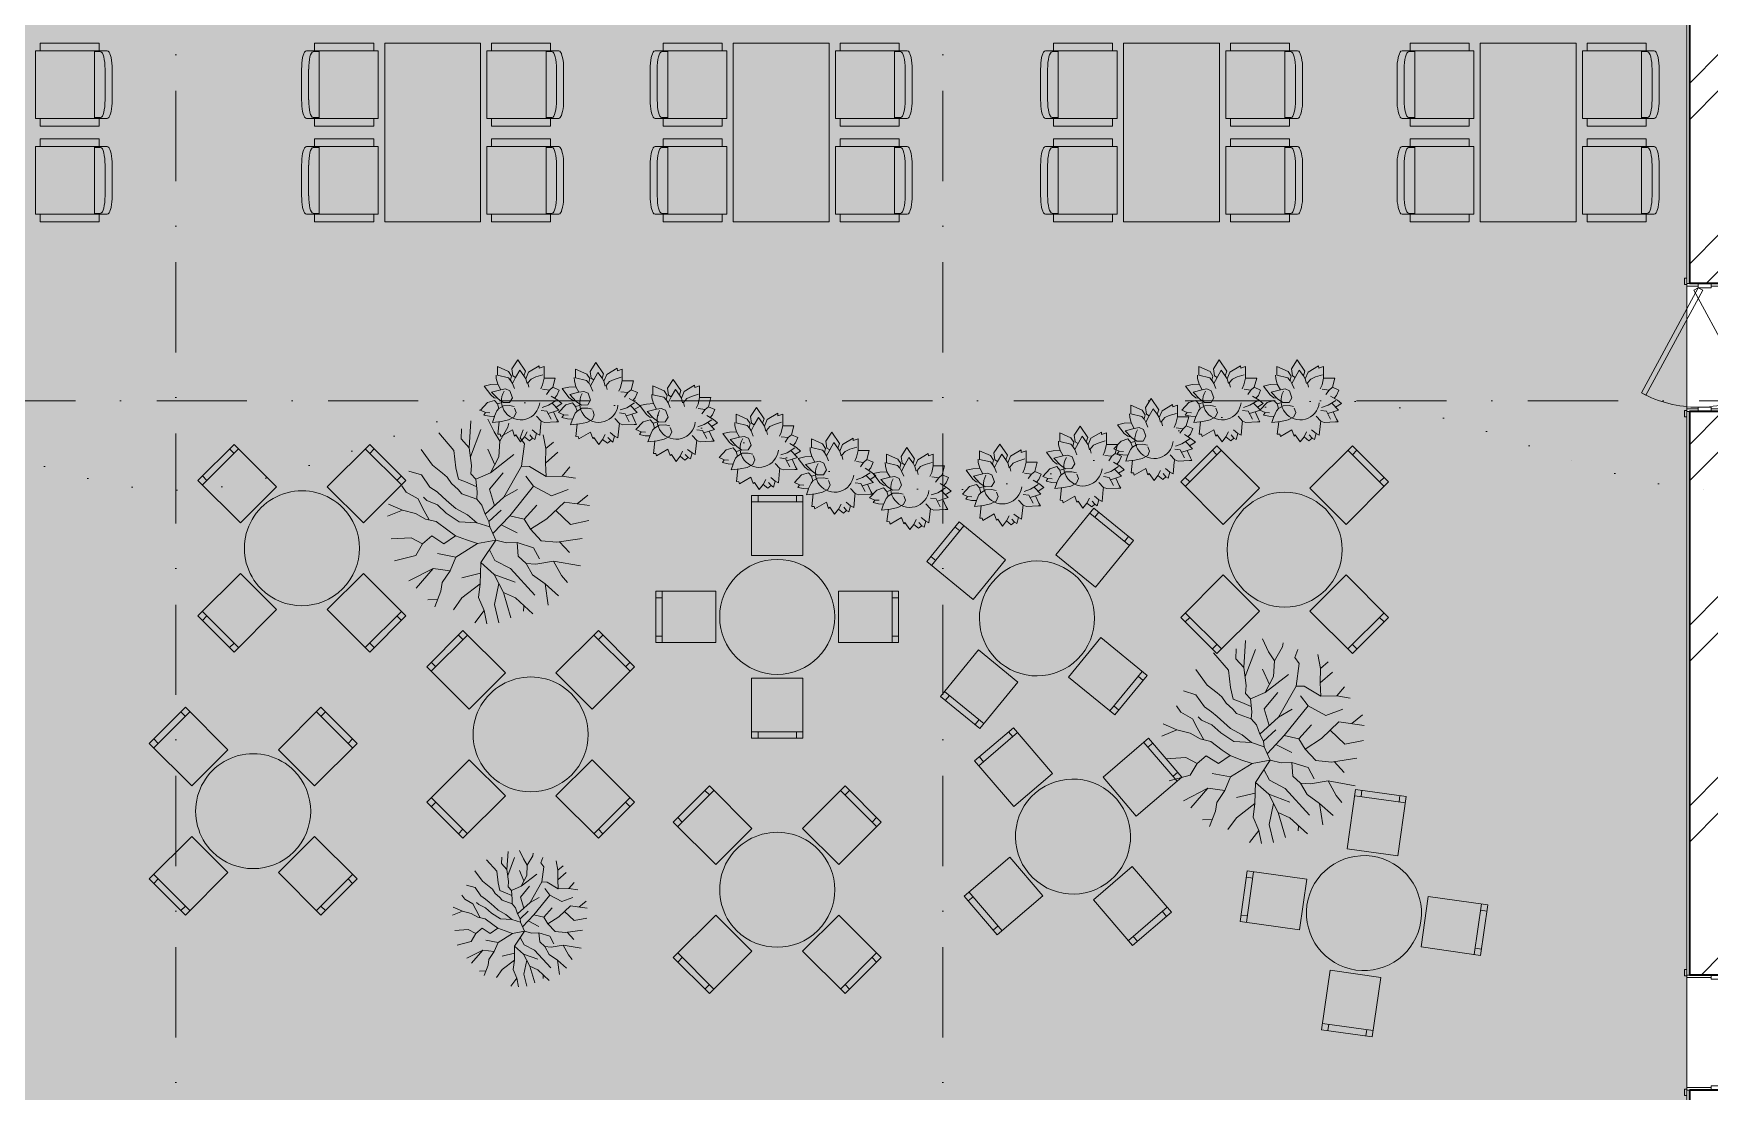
# Model space of a CAD drawing. Header units: millimetres. Extents: x -34838 to 729576, y -214038 to 121482.
# Drawn here: x 58888 to 71998, y 592 to 8875 of the extents above; entities that cross this region are included whole.
import ezdxf
from ezdxf.enums import TextEntityAlignment as Align

# ---------------------------------------------------------------- set-up
doc = ezdxf.new("R2010")
doc.units = ezdxf.units.MM
doc.header["$MEASUREMENT"] = 0
for name, pattern in [('Пунктирная', [352, 0, -352]), ('Штриховая', [1128.888893, 564.444447, -564.444447]), ('Штрихпунктирная', [1340.555525, 705.555534, -352.777767, 0, -282.222223])]:
    doc.linetypes.add(name, pattern=pattern)
for name, color, linetype, lineweight, true_color in [('0_Ном._пера__114', 7, 'Continuous', 13, 0xb9b9b9), ('АП _ 0 _ МЕБЛІ .3D_Ном._пера__4', 7, 'Continuous', 15, 0x969696), ('АП _ 0 _ ОБЛАДНАННЯ (НИЖНЄ).3D_Ном._пера__4', 7, 'Continuous', 15, 0x969696)]:
    doc.layers.add(name, color=color, linetype=linetype, lineweight=lineweight, true_color=true_color)
for name, color, linetype in [('А _ ОСІ КООРДИНАЦІЙНІ.3D', 7, 'Continuous'), ('АБ _ 0 _ СТІНИ _ ЗОВНІШНІ .3D', 7, 'Continuous'), ('АП _ 0 _ МЕБЛІ .3D', 7, 'Continuous'), ('АП _ 0 _ ОБЛАДНАННЯ (НИЖНЄ).3D', 7, 'Continuous'), ('АП _ ТЕП _ ЗОНИ ПРИМІЩЕНЬ .3D', 7, 'Continuous'), ('Двери ARCHICAD', 7, 'Continuous')]:
    doc.layers.add(name, color=color, linetype=linetype)
for name, color, linetype, lineweight in [('А _ ОСІ КООРДИНАЦІЙНІ.3D_Ном._пера__105', 7, 'Continuous', 13), ('А _ ОСІ КООРДИНАЦІЙНІ.3D_Ном._пера__25', 7, 'Continuous', 0), ('АБ _ 0 _ СТІНИ _ ЗОВНІШНІ .3D_Ном._пера__27', 7, 'Continuous', 35), ('АП _ 0 _ МЕБЛІ .3D_Ном._пера__1', 7, 'Continuous', 13), ('АП _ 0 _ МЕБЛІ .3D_Ном._пера__19', 255, 'Continuous', 13), ('АП _ ТЕП _ ЗОНИ ПРИМІЩЕНЬ .3D_Ном._пера__122', 255, 'Continuous', 0), ('Двери ARCHICAD_Ном._пера__1', 7, 'Continuous', 13), ('Двери ARCHICAD_Ном._пера__23', 7, 'Continuous', 20), ('Двери ARCHICAD_Ном._пера__27', 7, 'Continuous', 35), ('Двери ARCHICAD_Ном._пера__3', 7, 'Continuous', 15), ('Паспорта Зон ARCHICAD_Ном._пера__5', 7, 'Continuous', 0)]:
    doc.layers.add(name, color=color, linetype=linetype, lineweight=lineweight)
doc.styles.add('СГЕНЕРИР_СТИЛЬ_1', font='Arial.ttf')
pattern_1 = [(45, (0, 0), (-707.107, 707.107), []), (45, (-141.4, 141.4), (-707.107, 707.107), [])]

# ---------------------------------------------------------------- blocks, each defined once
blk = doc.blocks.new('Відпочинкова зона_01_2_4', base_point=(37474, 8845))
at = {"layer": 'АП _ ТЕП _ ЗОНИ ПРИМІЩЕНЬ .3D', "linetype": 'Continuous', "lineweight": 0, "true_color": 0xffffff}
h = blk.add_hatch(dxfattribs=at)
h.set_pattern_fill('П___ЦЕГЛА_ЛОЖКОВАЯ_ПЕРЕВ_D7', style=0, pattern_type=2)
h.set_pattern_definition([(0, (0, 0), (0, 68), []), (90, (0, 0), (-204, 0), [68, -68]), (90, (102, 68), (-204, 0), [68, -68])])
h.paths.add_polyline_path([(348, -1992), (71820, -1992), (71820, 11778), (50303, 11778), (50300, 11778), (40181, 11774), (36400, 11778), (31802, 11774), (348, 11778)])
h.paths.add_polyline_path([(39319, 8818), (50570, 8818), (50570, 3578), (39319, 3578)], flags=0)
at = {"layer": 'Паспорта Зон ARCHICAD_Ном._пера__5', "color": 7, "lineweight": 0, "style": 'СГЕНЕРИР_СТИЛЬ_1'}
for tag, p in [('ROOM_NUMBER', (37474, 9145)), ('ROOM_AREA', (37474, 8549))]:
    blk.add_attdef(tag, text='', height=400, dxfattribs=at).set_placement(p, align=Align.MIDDLE_CENTER)
blk = doc.blocks.new('Металлическая Дверь 22_5')
at = {"layer": 'Двери ARCHICAD_Ном._пера__1', "color": 7, "linetype": 'Continuous', "lineweight": 13}
for start, end in [(151.6147, 180), (180, 208.3853)]:
    blk.add_arc((468, 0), 936, start, end, dxfattribs=at)
at = {"layer": 'Двери ARCHICAD_Ном._пера__23', "color": 7, "linetype": 'Continuous', "lineweight": 20}
for p, q in [((-468, 0), (-500, 0)), ((-500, 0), (-500, -100)), ((-468, -100), (-468, 0)), ((500, 0), (468, 0)), ((468, 0), (468, -100)), ((500, -100), (500, 0)), ((-500, -100), (-468, -100)), ((468, -100), (500, -100))]:
    blk.add_line(p, q, dxfattribs=at)
at = {"layer": 'Двери ARCHICAD_Ном._пера__27', "color": 7, "linetype": 'Continuous', "lineweight": 35}
for p, q in [((-500, 0), (-500, 70)), ((-500, 0), (-500, 70)), ((-500, -100), (-500, 0)), ((-500, -100), (-500, 0)), ((500, 0), (500, 70)), ((500, 0), (500, 70)), ((500, -100), (500, 0)), ((500, -100), (500, 0)), ((-500, -180), (-500, -100)), ((-500, -180), (-500, -100)), ((-500, -180), (-500, -100)), ((500, -180), (500, -100)), ((500, -180), (500, -100)), ((500, -180), (500, -100))]:
    blk.add_line(p, q, dxfattribs=at)
at = {"layer": 'Двери ARCHICAD_Ном._пера__3', "color": 7, "linetype": 'Continuous', "lineweight": 15}
for p, q in [((-374, 410), (-355, 445)), ((449, -35), (-374, 410)), ((-355, 445), (468, 0)), ((-493, 109), (-543, 109)), ((-543, 109), (-543, 90)), ((-543, 90), (-493, 90)), ((-481, 90), (-500, 90)), ((-500, 90), (-500, 0)), ((-500, 0), (-481, 0)), ((-493, 90), (-493, 109)), ((-481, 0), (-481, 90)), ((468, 0), (449, -35)), ((500, 90), (481, 90)), ((481, 90), (481, 0)), ((481, 0), (500, 0)), ((543, 109), (493, 109)), ((493, 109), (493, 90)), ((493, 90), (543, 90)), ((500, 0), (500, 90)), ((543, 90), (543, 109)), ((-481, -100), (-500, -100)), ((-500, -100), (-500, -200)), ((-481, -200), (-481, -100)), ((500, -100), (481, -100)), ((481, -100), (481, -200)), ((500, -200), (500, -100)), ((-493, -200), (-543, -200)), ((-543, -200), (-543, -219)), ((-543, -219), (-493, -219)), ((-500, -200), (-481, -200)), ((-493, -219), (-493, -200)), ((481, -200), (500, -200)), ((543, -200), (493, -200)), ((493, -200), (493, -219)), ((493, -219), (543, -219)), ((543, -219), (543, -200))]:
    blk.add_line(p, q, dxfattribs=at)
at = {"layer": 'Двери ARCHICAD_Ном._пера__3', "color": 7, "linetype": 'Штриховая', "lineweight": 15}
for p, q in [((449, 35), (-374, -410)), ((-355, -445), (468, 0)), ((468, 0), (449, 35)), ((-374, -410), (-355, -445))]:
    blk.add_line(p, q, dxfattribs=at)
blk = doc.blocks.new('Металлическая Дверь 22_6')
at = {"layer": 'Двери ARCHICAD_Ном._пера__1', "color": 7, "linetype": 'Continuous', "lineweight": 13}
blk.add_arc((430, 0), 860, 148.0002, 180, dxfattribs=at)
at = {"layer": 'Двери ARCHICAD_Ном._пера__23', "color": 7, "linetype": 'Continuous', "lineweight": 20}
for p, q in [((-430, 0), (-450, 0)), ((-450, 0), (-450, -100)), ((-430, -40), (-430, 0)), ((450, 0), (430, 0)), ((430, 0), (430, -40)), ((450, -100), (450, 0)), ((-450, -100), (-418, -100)), ((-418, -40), (-430, -40)), ((-418, -100), (-418, -40)), ((430, -40), (418, -40)), ((418, -40), (418, -100)), ((418, -100), (450, -100))]:
    blk.add_line(p, q, dxfattribs=at)
at = {"layer": 'Двери ARCHICAD_Ном._пера__27', "color": 7, "linetype": 'Continuous', "lineweight": 35}
for p, q in [((-450, -20), (-450, -100)), ((-450, -20), (-450, -100)), ((-450, -100), (-450, -270)), ((-450, -100), (-450, -270)), ((450, -20), (450, -100)), ((450, -20), (450, -100)), ((450, -100), (450, -270)), ((450, -100), (450, -270))]:
    blk.add_line(p, q, dxfattribs=at)
at = {"layer": 'Двери ARCHICAD_Ном._пера__3', "color": 7, "linetype": 'Continuous', "lineweight": 15}
for p, q in [((-321, 422), (-299, 456)), ((409, -34), (-321, 422)), ((-299, 456), (430, 0)), ((-493, 0), (-493, 19)), ((-493, 19), (-443, 19)), ((-443, 0), (-493, 0)), ((-443, 19), (-443, 0)), ((430, 0), (409, -34)), ((443, 19), (493, 19)), ((443, 0), (443, 19)), ((493, 0), (443, 0)), ((493, 19), (493, 0)), ((-450, -290), (-450, -100)), ((-450, -100), (-431, -100)), ((-431, -100), (-431, -290)), ((431, -290), (431, -100)), ((431, -100), (450, -100)), ((450, -100), (450, -290)), ((-493, -309), (-493, -290)), ((-493, -290), (-443, -290)), ((-443, -309), (-493, -309)), ((-431, -290), (-450, -290)), ((-443, -290), (-443, -309)), ((450, -290), (431, -290)), ((443, -290), (493, -290)), ((443, -309), (443, -290)), ((493, -309), (443, -309)), ((493, -290), (493, -309))]:
    blk.add_line(p, q, dxfattribs=at)
blk = doc.blocks.new('Стена_47_4', base_point=(71820, 12160))
at = {"layer": 'АБ _ 0 _ СТІНИ _ ЗОВНІШНІ .3D', "linetype": 'Continuous', "lineweight": 0, "true_color": 0x000000}
h = blk.add_hatch(dxfattribs=at)
h.set_pattern_fill('М___ЦЕГЛА_ОБЛИЧКУВАЛЬНА__3E', color=18, style=0, pattern_type=2)
h.set_pattern_definition(pattern_1)
h.paths.add_polyline_path([(71840, 11820), (71840, 6917), (72090, 6917), (72090, 11820)])
h = blk.add_hatch(dxfattribs=at)
h.set_pattern_fill('М___ЦЕГЛА_ОБЛИЧКУВАЛЬНА__3E', color=18, style=0, pattern_type=2)
h.set_pattern_definition(pattern_1)
h.paths.add_polyline_path([(72090, 5917), (71840, 5917), (71840, 1910), (72090, 1910)])
h = blk.add_hatch(dxfattribs=at)
h.set_pattern_fill('М___ЦЕГЛА_ОБЛИЧКУВАЛЬНА__3E', color=18, style=0, pattern_type=2)
h.set_pattern_definition(pattern_1)
h.paths.add_polyline_path([(72090, 1790), (72090, 1910), (71840, 1910), (71840, 1790)])
h = blk.add_hatch(dxfattribs=at)
h.set_pattern_fill('М___ЦЕГЛА_ОБЛИЧКУВАЛЬНА__3E', color=18, style=0, pattern_type=2)
h.set_pattern_definition(pattern_1)
h.paths.add_polyline_path([(71840, 1790), (71840, 1504), (72090, 1504), (72090, 1790)])
h = blk.add_hatch(dxfattribs=at)
h.set_pattern_fill('М___ЦЕГЛА_ОБЛИЧКУВАЛЬНА__3E', color=18, style=0, pattern_type=2)
h.set_pattern_definition(pattern_1)
h.paths.add_polyline_path([(71840, 604), (71840, 180), (72090, 180), (72090, 604)])
h = blk.add_hatch(dxfattribs=at)
h.set_pattern_fill('М___ЦЕГЛА_ОБЛИЧКУВАЛЬНА__3E', color=18, style=0, pattern_type=2)
h.set_pattern_definition(pattern_1)
h.paths.add_polyline_path([(71840, -180), (71840, -1950), (72090, -1950), (72090, -180)])
at = {"layer": 'АБ _ 0 _ СТІНИ _ ЗОВНІШНІ .3D_Ном._пера__27', "color": 7, "linetype": 'Continuous', "lineweight": 35}
for p, q in [((71840, 12430), (71840, 12180)), ((71840, 11820), (71840, 6917)), ((72090, 6917), (72090, 11820)), ((71910, 6917), (71840, 6917)), ((72010, 6917), (71910, 6917)), ((72090, 6917), (72010, 6917)), ((72090, 6917), (72010, 6917)), ((71840, 5917), (71840, 1910)), ((71910, 5917), (71840, 5917)), ((72010, 5917), (71910, 5917)), ((72090, 5917), (72010, 5917)), ((72090, 5917), (72010, 5917)), ((72090, 1910), (72090, 5917)), ((71840, 1910), (71840, 1790)), ((72110, 1910), (72090, 1910)), ((71840, 1790), (71840, 1504)), ((72090, 1790), (72110, 1790)), ((72090, 1504), (72090, 1790)), ((72010, 1504), (71840, 1504)), ((72090, 1504), (72010, 1504)), ((71840, 604), (71840, 180)), ((72010, 604), (71840, 604)), ((72090, 604), (72010, 604)), ((72090, 180), (72090, 604)), ((71840, -180), (71840, -1950)), ((72090, -1950), (72090, -180))]:
    blk.add_line(p, q, dxfattribs=at)
at = {"layer": 'АБ _ 0 _ СТІНИ _ ЗОВНІШНІ .3D_Ном._пера__27', "color": 7, "linetype": 'Continuous', "lineweight": 35, "flags": 128}
blk.add_lwpolyline([(71840, -1950), (72090, -1950)], dxfattribs=at)
at = {"layer": 'Двери ARCHICAD', "color": 7, "linetype": 'Continuous', "lineweight": 18, "zscale": 1000, "rotation": 90}
blk.add_blockref('Металлическая Дверь 22_5', (71910, 6417), dxfattribs=at)
at = {"layer": 'Двери ARCHICAD', "color": 7, "linetype": 'Continuous', "lineweight": 18, "xscale": -1, "zscale": 1000, "rotation": 270}
blk.add_blockref('Металлическая Дверь 22_6', (72110, 1054), dxfattribs=at)
blk = doc.blocks.new('Модель Дерева Детализированная 22')
at = {"layer": 'АП _ 0 _ МЕБЛІ .3D_Ном._пера__4', "color": 252, "linetype": 'Continuous', "lineweight": 15, "true_color": 0x969696}
for p, q in [((-287, 528), (-445, 669)), ((-348, 675), (-291, 622)), ((-200, 779), (-188, 598)), ((-11, 784), (13, 635)), ((176, 733), (128, 643)), ((298, 690), (309, 631)), ((428, 553), (471, 663)), ((-512, 479), (-548, 584)), ((-244, 472), (-451, 565)), ((-291, 622), (-287, 528)), ((-287, 528), (-201, 417)), ((-188, 598), (-102, 491)), ((1, 536), (-3, 487)), ((13, 635), (1, 536)), ((128, 643), (149, 528)), ((149, 528), (136, 462)), ((309, 631), (280, 528)), ((280, 528), (305, 454)), ((375, 462), (428, 553)), ((428, 553), (545, 602)), ((-615, 429), (-642, 447)), ((-492, 396), (-615, 429)), ((-492, 396), (-512, 479)), ((-401, 314), (-492, 396)), ((-334, 293), (-381, 417)), ((-201, 417), (-151, 376)), ((-102, 491), (-53, 413)), ((-53, 413), (-82, 347)), ((-3, 487), (9, 429)), ((9, 429), (5, 359)), ((132, 405), (128, 335)), ((136, 462), (132, 405)), ((206, 388), (239, 470)), ((239, 470), (239, 507)), ((305, 454), (334, 350)), ((350, 376), (375, 462)), ((532, 351), (649, 455)), ((-623, 302), (-685, 330)), ((-615, 244), (-623, 302)), ((-266, 273), (-496, 244)), ((-266, 273), (-401, 314)), ((-151, 318), (-266, 273)), ((-151, 376), (-151, 318)), ((-151, 318), (-86, 240)), ((-82, 347), (-112, 271)), ((9, 314), (-44, 203)), ((5, 359), (9, 314)), ((124, 265), (95, 166)), ((128, 335), (124, 265)), ((178, 174), (202, 293)), ((202, 293), (206, 388)), ((289, 191), (305, 302)), ((305, 302), (350, 376)), ((503, 256), (532, 351)), ((606, 228), (753, 315)), ((-706, 100), (-768, 191)), ((-473, 137), (-615, 244)), ((-517, 92), (-473, 137)), ((-204, 63), (-473, 137)), ((-171, 187), (-336, 203)), ((-106, 67), (-171, 187)), ((-86, 240), (-44, 203)), ((-44, 203), (-40, 141)), ((-40, 141), (-7, 71)), ((87, 71), (178, 174)), ((95, 166), (87, 71)), ((276, 117), (289, 191)), ((276, 117), (384, 137)), ((384, 137), (409, 248)), ((409, 248), (503, 256)), ((503, 256), (606, 228)), ((-706, 100), (-784, 93)), ((-623, 22), (-752, 13)), ((-623, 22), (-706, 100)), ((-554, -56), (-623, 22)), ((-517, 92), (-554, -56)), ((-430, -40), (-443, 59)), ((-204, 63), (-323, 30)), ((-7, 71), (-204, 63)), ((12, 11), (-118, 6)), ((-7, 71), (12, 11)), ((12, 11), (38, -23)), ((87, 71), (38, -23)), ((198, -48), (239, 34)), ((239, 34), (276, 117)), ((392, -3), (474, 117)), ((499, -48), (581, 59)), ((581, 59), (784, 124)), ((581, 59), (784, 45)), ((-554, -56), (-644, -142)), ((-430, -40), (-475, -192)), ((-134, -72), (-430, -40)), ((-134, -72), (-196, -171)), ((58, -77), (-134, -72)), ((-38, -75), (-81, -208)), ((79, -130), (34, -204)), ((79, -130), (38, -23)), ((79, -130), (198, -48)), ((79, -130), (285, -171)), ((198, -48), (392, -3)), ((392, -3), (499, -48)), ((499, -48), (610, -68)), ((610, -68), (664, -110)), ((664, -110), (784, -161)), ((729, -137), (784, -86)), ((-644, -142), (-738, -135)), ((-644, -142), (-706, -229)), ((-475, -192), (-603, -249)), ((-196, -171), (-344, -163)), ((-175, -262), (-323, -295)), ((-196, -171), (-175, -262)), ((-175, -262), (-171, -385)), ((-27, -262), (-89, -381)), ((34, -204), (-27, -262)), ((-27, -262), (43, -344)), ((195, -237), (154, -369)), ((167, -148), (195, -237)), ((285, -171), (277, -311)), ((285, -171), (405, -286)), ((345, -229), (474, -151)), ((405, -286), (585, -262)), ((585, -262), (698, -281)), ((-574, -380), (-681, -390)), ((-512, -299), (-632, -457)), ((-323, -295), (-512, -299)), ((-418, -297), (-422, -455)), ((-171, -385), (-249, -480)), ((-89, -381), (-60, -475)), ((43, -344), (39, -426)), ((154, -369), (166, -652)), ((277, -311), (203, -471)), ((277, -311), (326, -463)), ((442, -480), (302, -387)), ((405, -286), (491, -352)), ((491, -352), (532, -455)), ((-422, -455), (-545, -537)), ((-249, -480), (-410, -599)), ((-265, -491), (-262, -607)), ((-11, -484), (-126, -566)), ((39, -426), (-11, -484)), ((39, -426), (67, -525)), ((326, -463), (289, -558)), ((326, -463), (425, -643)), ((518, -604), (442, -480)), ((532, -455), (591, -543)), ((532, -455), (651, -472)), ((-126, -566), (-248, -741)), ((-126, -566), (-89, -689)), ((47, -644), (39, -784)), ((67, -525), (47, -644)), ((47, -644), (147, -779)), ((289, -558), (282, -743)), ((287, -650), (317, -677)), ((-89, -689), (-83, -761))]:
    blk.add_line(p, q, dxfattribs=at)
blk = doc.blocks.new('Обеденная Группа с Круглым Столом 22')
at = {"layer": 'АП _ 0 _ МЕБЛІ .3D_Ном._пера__1', "color": 7, "linetype": 'Continuous', "lineweight": 13}
for p, q in [((200, 950), (-200, 950)), ((-200, 950), (-200, 480)), ((-150, 900), (-150, 950)), ((150, 900), (150, 950)), ((200, 480), (200, 950)), ((-200, 900), (200, 900)), ((-200, 480), (200, 480)), ((-480, 200), (-950, 200)), ((-950, 200), (-950, -200)), ((-900, 150), (-950, 150)), ((-900, -200), (-900, 200)), ((-480, -200), (-480, 200)), ((480, 200), (480, -200)), ((950, 200), (480, 200)), ((900, 200), (900, -200)), ((900, 150), (950, 150)), ((950, -200), (950, 200)), ((-900, -150), (-950, -150)), ((-950, -200), (-480, -200)), ((480, -200), (950, -200)), ((900, -150), (950, -150)), ((200, -480), (-200, -480)), ((-200, -480), (-200, -950)), ((200, -950), (200, -480)), ((200, -900), (-200, -900)), ((-150, -900), (-150, -950)), ((150, -900), (150, -950)), ((-200, -950), (200, -950))]:
    blk.add_line(p, q, dxfattribs=at)
for start, end in [(0, 180), (180, 0)]:
    blk.add_arc((0, 0), 450, start, end, dxfattribs=at)
blk = doc.blocks.new('Модель Дерева Детализированная 22_2')
at = {"layer": 'АП _ 0 _ МЕБЛІ .3D_Ном._пера__4', "color": 252, "linetype": 'Continuous', "lineweight": 15, "true_color": 0x969696}
for p, q in [((-191, 352), (-297, 446)), ((-232, 450), (-194, 415)), ((-194, 415), (-191, 352)), ((-133, 519), (-126, 399)), ((-126, 399), (-68, 327)), ((-7, 523), (9, 423)), ((9, 423), (0, 357)), ((118, 489), (85, 429)), ((85, 429), (99, 352)), ((206, 420), (187, 352)), ((199, 460), (206, 420)), ((286, 368), (314, 442)), ((286, 368), (363, 401)), ((-410, 286), (-428, 298)), ((-328, 264), (-410, 286)), ((-342, 319), (-365, 389)), ((-328, 264), (-342, 319)), ((-268, 209), (-328, 264)), ((-163, 315), (-301, 377)), ((-222, 196), (-254, 278)), ((-191, 352), (-134, 278)), ((-134, 278), (-101, 250)), ((-68, 327), (-35, 275)), ((-35, 275), (-54, 231)), ((0, 357), (-2, 324)), ((-2, 324), (6, 286)), ((6, 286), (3, 240)), ((88, 270), (85, 223)), ((91, 308), (88, 270)), ((99, 352), (91, 308)), ((138, 259), (159, 314)), ((159, 314), (159, 338)), ((187, 352), (203, 303)), ((203, 303), (223, 233)), ((234, 250), (250, 308)), ((250, 308), (286, 368)), ((355, 234), (433, 303)), ((-416, 201), (-457, 220)), ((-410, 163), (-416, 201)), ((-316, 91), (-410, 163)), ((-177, 182), (-331, 163)), ((-177, 182), (-268, 209)), ((-114, 124), (-224, 135)), ((-101, 212), (-177, 182)), ((-101, 250), (-101, 212)), ((-101, 212), (-57, 160)), ((-54, 231), (-75, 181)), ((-57, 160), (-30, 135)), ((6, 209), (-30, 135)), ((-30, 135), (-27, 94)), ((3, 240), (6, 209)), ((83, 176), (64, 111)), ((85, 223), (83, 176)), ((118, 116), (135, 196)), ((135, 196), (138, 259)), ((192, 127), (203, 201)), ((203, 201), (234, 250)), ((256, 91), (272, 165)), ((272, 165), (335, 171)), ((335, 171), (355, 234)), ((335, 171), (404, 152)), ((404, 152), (502, 210)), ((-470, 67), (-523, 62)), ((-470, 67), (-512, 127)), ((-416, 15), (-501, 9)), ((-416, 15), (-470, 67)), ((-369, -37), (-416, 15)), ((-344, 61), (-369, -37)), ((-344, 61), (-316, 91)), ((-136, 42), (-316, 91)), ((-287, -26), (-295, 39)), ((-136, 42), (-216, 20)), ((-5, 48), (-136, 42)), ((-71, 45), (-114, 124)), ((8, 7), (-78, 4)), ((-27, 94), (-5, 48)), ((-5, 48), (8, 7)), ((8, 7), (25, -15)), ((58, 48), (25, -15)), ((58, 48), (118, 116)), ((64, 111), (58, 48)), ((132, -32), (159, 23)), ((159, 23), (184, 78)), ((184, 78), (192, 127)), ((184, 78), (256, 91)), ((261, -2), (316, 78)), ((333, -32), (388, 39)), ((388, 39), (522, 83)), ((388, 39), (523, 30)), ((-429, -95), (-492, -90)), ((-429, -95), (-471, -153)), ((-369, -37), (-429, -95)), ((-317, -128), (-402, -166)), ((-287, -26), (-317, -128)), ((-89, -48), (-287, -26)), ((-131, -114), (-229, -109)), ((-89, -48), (-131, -114)), ((-131, -114), (-117, -174)), ((39, -51), (-89, -48)), ((-25, -50), (-54, -139)), ((53, -87), (23, -136)), ((53, -87), (25, -15)), ((53, -87), (132, -32)), ((53, -87), (190, -114)), ((112, -98), (130, -158)), ((132, -32), (261, -2)), ((190, -114), (185, -207)), ((190, -114), (270, -191)), ((230, -153), (316, -100)), ((261, -2), (333, -32)), ((333, -32), (407, -46)), ((407, -46), (442, -73)), ((442, -73), (522, -107)), ((486, -92), (523, -57)), ((-382, -253), (-454, -260)), ((-342, -199), (-421, -305)), ((-216, -196), (-342, -199)), ((-279, -198), (-281, -303)), ((-117, -174), (-216, -196)), ((-114, -257), (-166, -320)), ((-117, -174), (-114, -257)), ((-18, -174), (-59, -254)), ((-59, -254), (-40, -317)), ((23, -136), (-18, -174)), ((-18, -174), (28, -229)), ((28, -229), (26, -284)), ((130, -158), (102, -246)), ((102, -246), (111, -435)), ((185, -207), (135, -314)), ((185, -207), (218, -309)), ((294, -320), (201, -258)), ((270, -191), (390, -174)), ((270, -191), (327, -235)), ((327, -235), (355, -303)), ((390, -174), (465, -187)), ((-281, -303), (-363, -358)), ((-166, -320), (-273, -400)), ((-177, -328), (-174, -405)), ((-84, -377), (-166, -494)), ((-7, -322), (-84, -377)), ((-84, -377), (-59, -460)), ((26, -284), (-7, -322)), ((26, -284), (45, -350)), ((45, -350), (31, -429)), ((193, -372), (188, -495)), ((218, -309), (193, -372)), ((218, -309), (283, -429)), ((345, -403), (294, -320)), ((355, -303), (394, -362)), ((355, -303), (434, -315)), ((-59, -460), (-55, -507)), ((31, -429), (26, -523)), ((31, -429), (98, -519)), ((192, -433), (212, -451))]:
    blk.add_line(p, q, dxfattribs=at)
blk = doc.blocks.new('Модель Комнатного Растения 22')
at = {"layer": 'АП _ 0 _ ОБЛАДНАННЯ (НИЖНЄ).3D_Ном._пера__4', "color": 252, "linetype": 'Continuous', "lineweight": 15, "true_color": 0x969696}
for p, q in [((-183, 176), (-183, 267)), ((-183, 267), (-146, 254)), ((-146, 254), (-144, 273)), ((-144, 273), (-62, 224)), ((-37, 231), (23, 319)), ((23, 319), (68, 249)), ((94, 228), (182, 267)), ((182, 267), (182, 199)), ((-252, 105), (-271, 176)), ((-271, 176), (-183, 176)), ((-183, 177), (-171, 124)), ((-174, 203), (-119, 186)), ((-119, 186), (-83, 170)), ((-83, 170), (-57, 139)), ((-57, 139), (-65, 107)), ((-62, 224), (-40, 172)), ((-40, 172), (-50, 134)), ((-40, 172), (-25, 196)), ((-25, 196), (-37, 231)), ((-25, 196), (7, 240)), ((7, 240), (39, 183)), ((60, 196), (39, 183)), ((39, 183), (64, 135)), ((64, 135), (48, 95)), ((68, 249), (60, 196)), ((64, 135), (79, 161)), ((71, 193), (94, 228)), ((79, 161), (71, 193)), ((96, 179), (77, 157)), ((182, 199), (96, 179)), ((191, 174), (179, 129)), ((192, 201), (191, 174)), ((-323, -22), (-291, 5)), ((-302, 84), (-252, 105)), ((-302, 84), (-284, 42)), ((-291, 5), (-238, 37)), ((-284, 42), (-265, 21)), ((-279, 3), (-218, -35)), ((-252, 105), (-226, 83)), ((-226, 83), (-172, 90)), ((-226, 83), (-201, 48)), ((-171, 124), (-157, 93)), ((84, 78), (64, 24)), ((64, 24), (86, -13)), ((118, 92), (84, 78)), ((155, 86), (118, 92)), ((136, -15), (177, 14)), ((179, 129), (155, 86)), ((227, 68), (155, 86)), ((177, 14), (227, 68)), ((179, 129), (234, 126)), ((181, -25), (205, 3)), ((206, 24), (184, 21)), ((205, 3), (259, -14)), ((234, 45), (206, 24)), ((234, 126), (286, 115)), ((286, 115), (234, 45)), ((-323, -22), (-277, -50)), ((-300, -73), (-247, -19)), ((-300, -73), (-216, -100)), ((-284, -145), (-258, -87)), ((-238, -145), (-205, -82)), ((-218, -35), (-168, -52)), ((-205, -82), (-161, -76)), ((-161, -160), (-125, -121)), ((35, -92), (48, -58)), ((50, -127), (35, -92)), ((94, -150), (50, -127)), ((87, -38), (51, -46)), ((86, -13), (136, -15)), ((134, -39), (87, -38)), ((170, -62), (134, -39)), ((152, -17), (181, -25)), ((181, -25), (170, -62)), ((185, -79), (170, -62)), ((206, -127), (185, -79)), ((244, -122), (205, -124)), ((205, -124), (221, -170)), ((274, -92), (240, -94)), ((288, -112), (244, -122)), ((259, -14), (315, -74)), ((315, -74), (274, -92)), ((274, -92), (288, -112)), ((-296, -166), (-284, -145)), ((-277, -166), (-296, -166)), ((-277, -166), (-187, -170)), ((-187, -170), (-161, -160)), ((-161, -160), (-158, -178)), ((-158, -178), (-149, -270)), ((-149, -270), (-124, -257)), ((-124, -257), (-89, -229)), ((-124, -257), (-111, -304)), ((-30, -283), (-50, -244)), ((48, -277), (65, -228)), ((65, -228), (155, -280)), ((150, -162), (94, -150)), ((221, -170), (150, -162)), ((155, -280), (160, -262)), ((160, -262), (179, -261)), ((179, -261), (168, -164)), ((-111, -304), (-93, -293)), ((-93, -293), (-71, -268)), ((-93, -293), (-68, -313)), ((-68, -313), (-30, -283)), ((-30, -283), (0, -323)), ((0, -323), (38, -268)), ((38, -268), (48, -277))]:
    blk.add_line(p, q, dxfattribs=at)
blk.add_arc((0, 0), 150, 186.1323, 29.8574, dxfattribs=at)
blk = doc.blocks.new('Стол Обеденный 01 22')
at = {"layer": 'АП _ 0 _ МЕБЛІ .3D_Ном._пера__1', "color": 7, "linetype": 'Continuous', "lineweight": 13}
for p, q in [((1400, 750), (0, 750)), ((0, 750), (0, 0)), ((1400, 0), (1400, 750)), ((0, 0), (1400, 0))]:
    blk.add_line(p, q, dxfattribs=at)
at = {"layer": 'АП _ 0 _ МЕБЛІ .3D_Ном._пера__19', "color": 255, "linetype": 'Continuous', "lineweight": 13}
for p, q in [((1400, 750), (0, 750)), ((0, 750), (0, 0)), ((1400, 0), (1400, 750)), ((0, 0), (1400, 0))]:
    blk.add_line(p, q, dxfattribs=at)
blk = doc.blocks.new('Кресло 01 22_2')
at = {"layer": 'АП _ 0 _ МЕБЛІ .3D_Ном._пера__1', "color": 7, "linetype": 'Continuous', "lineweight": 13}
for p, q in [((63, 567), (60, 561)), ((60, 561), (60, 559)), ((60, 559), (60, 559)), ((60, 559), (60, 498)), ((64, 569), (63, 568)), ((63, 568), (63, 567)), ((71, 576), (64, 570)), ((64, 570), (64, 569)), ((72, 576), (71, 576)), ((82, 582), (72, 576)), ((83, 582), (82, 582)), ((97, 587), (83, 582)), ((114, 592), (97, 587)), ((115, 592), (114, 592)), ((135, 595), (115, 592)), ((157, 598), (135, 595)), ((180, 599), (157, 598)), ((205, 600), (180, 599)), ((445, 600), (205, 600)), ((205, 545), (445, 545)), ((470, 599), (445, 600)), ((493, 598), (470, 599)), ((515, 595), (493, 598)), ((535, 592), (515, 595)), ((536, 592), (535, 592)), ((553, 587), (536, 592)), ((567, 582), (553, 587)), ((568, 582), (567, 582)), ((578, 576), (568, 582)), ((579, 576), (578, 576)), ((586, 570), (579, 576)), ((586, 569), (586, 570)), ((587, 568), (586, 569)), ((587, 567), (587, 568)), ((590, 561), (587, 567)), ((590, 559), (590, 561)), ((590, 498), (590, 559)), ((590, 559), (590, 559)), ((60, 498), (0, 498)), ((0, 498), (0, 36)), ((60, 36), (60, 498)), ((60, 462), (590, 462)), ((67, 462), (67, 510)), ((583, 462), (583, 510)), ((650, 498), (590, 498)), ((590, 36), (590, 498)), ((650, 36), (650, 498)), ((0, 36), (60, 36)), ((60, 36), (60, 0)), ((60, 0), (590, 0)), ((590, 0), (590, 36)), ((590, 36), (650, 36))]:
    blk.add_line(p, q, dxfattribs=at)
for centre, start_param, end_param in [((205, 510), 1.570796, 3.141593), ((445, 510), 0, 1.570796)]:
    blk.add_ellipse(centre, major_axis=(137, 0), ratio=0.252258, start_param=start_param, end_param=end_param, dxfattribs=at)
blk = doc.blocks.new('Стандартный Маркер Сетки')
at = {"layer": 'А _ ОСІ КООРДИНАЦІЙНІ.3D_Ном._пера__105', "color": 7, "linetype": 'Штрихпунктирная', "lineweight": 13}
blk.add_line((500, 0), (18399, 0), dxfattribs=at)
at = {"layer": 'А _ ОСІ КООРДИНАЦІЙНІ.3D_Ном._пера__25', "color": 7, "lineweight": 0, "style": 'СГЕНЕРИР_СТИЛЬ_1'}
blk.add_attdef('AC_MarkerText_1', text='', height=700, rotation=90, dxfattribs=at).set_placement((19899, 40), align=Align.MIDDLE_CENTER)
blk = doc.blocks.new('Стандартный Маркер Сетки_2')
at = {"layer": 'А _ ОСІ КООРДИНАЦІЙНІ.3D_Ном._пера__105', "color": 7, "linetype": 'Штрихпунктирная', "lineweight": 13}
blk.add_line((500, 0), (99754.182117, 0), dxfattribs=at)
at = {"layer": 'А _ ОСІ КООРДИНАЦІЙНІ.3D_Ном._пера__25', "color": 7, "lineweight": 0, "style": 'СГЕНЕРИР_СТИЛЬ_1'}
blk.add_attdef('AC_MarkerText_1', text='', height=700, dxfattribs=at).set_placement((-1000, 40.005), align=Align.MIDDLE_CENTER)

msp = doc.modelspace()

# ---------------------------------------------------------------- linework, layer by layer
at = {"layer": '0_Ном._пера__114', "color": 9, "linetype": 'Пунктирная', "lineweight": 13, "true_color": 0xb9b9b9}
msp.add_open_spline([(100, 4910.5), (100, 4910.5), (573.7, 5712), (1376.7, 6000), (1895.5, 6186.1), (2461.2, 6130.1), (3000, 6000), (4012, 5755.5), (4967.9, 5237.9), (6000, 5300), (7037.3, 5362.4), (7963.3, 6014.9), (9000, 6000), (10040, 5985.1), (10960.2, 5297.8), (12000, 5300), (13040.5, 5302.2), (13959.5, 6000), (15000, 6000), (16040.5, 6000), (16959.5, 5300.5), (18000, 5300), (19040.3, 5299.4), (19959.6, 5994.8), (21000, 6000), (22039, 6005.2), (22960.8, 5338.1), (24000, 5300), (25032.7, 5262.1), (25972.1, 5853.9), (27000, 6000), (27648.8, 6092.2), (28365.4, 6023.3), (28706.8, 5482.7), (28948.1, 5100.8), (28918.1, 4626.9), (28879.3, 4170.4), (28819.8, 3469.5), (28746.7, 2692.9), (29303.3, 2309.7), (29887.5, 1907.4), (30634, 2313.6), (31365.9, 2337.7), (32281.8, 2367.8), (33110.9, 1802.8), (34028.8, 1784.7), (34995.9, 1765.8), (35882.5, 2360.2), (36845.9, 2297.9), (37631.1, 2247.2), (38331.9, 1778.7), (39117.1, 1741.1), (40111.6, 1693.4), (41001.8, 2363.7), (42000, 2385.3), (43059.1, 2408.2), (44005.5, 1725), (45064.8, 1742.6), (46083.5, 1759.5), (46981.8, 2436.4), (48000, 2463.3), (48475.1, 2475.9), (48974.8, 2365.6), (49328.4, 2663), (49961.2, 3195.4), (49027.6, 4091.8), (49187.7, 4957.4), (49315.6, 5649.2), (50059.6, 5983.4), (50783.3, 6000), (51895.2, 6025.5), (52886.6, 5284.2), (54000, 5300), (55040.2, 5314.8), (55960, 6001.7), (57000, 6000), (58040.4, 5998.3), (58959.6, 5299.6), (60000, 5300), (61040.5, 5300.4), (61959.5, 5998.8), (63000, 6000), (64040.1, 6001.2), (64959.7, 5302.9), (66000, 5300), (67039.8, 5297.1), (67959.7, 5985.2), (69000, 6000), (70108, 6015.7), (71093.7, 5259.9), (72200, 5300)], degree=3, knots=[0, 0, 0, 0, 1, 1, 1, 2, 2, 2, 3, 3, 3, 4, 4, 4, 5, 5, 5, 6, 6, 6, 7, 7, 7, 8, 8, 8, 9, 9, 9, 10, 10, 10, 11, 11, 11, 12, 12, 12, 13, 13, 13, 14, 14, 14, 15, 15, 15, 16, 16, 16, 17, 17, 17, 18, 18, 18, 19, 19, 19, 20, 20, 20, 21, 21, 21, 22, 22, 22, 23, 23, 23, 24, 24, 24, 25, 25, 25, 26, 26, 26, 27, 27, 27, 28, 28, 28, 29, 29, 29, 30, 30, 30, 30], dxfattribs=at)
at = {"layer": 'АП _ ТЕП _ ЗОНИ ПРИМІЩЕНЬ .3D_Ном._пера__122', "color": 255, "linetype": 'Continuous', "lineweight": 0, "flags": 128}
msp.add_lwpolyline([(347.6, -1992.4), (71820, -1992.4), (71820, 11777.6), (50302.6, 11777.6), (50300.4, 11778.4), (40181, 11773.5), (36400, 11778.4), (31801.7, 11774.3), (347.6, 11778.4)], close=True, dxfattribs=at)

# ---------------------------------------------------------------- block references
at = {"layer": 'А _ ОСІ КООРДИНАЦІЙНІ.3D', "color": 7, "linetype": 'Continuous', "lineweight": 60, "zscale": 1000, "rotation": 270}
for p in [(60000, 12947.1), (66000, 12947.1)]:
    msp.add_blockref('Стандартный Маркер Сетки', p, dxfattribs=at)
at = {"layer": 'А _ ОСІ КООРДИНАЦІЙНІ.3D', "color": 7, "linetype": 'Continuous', "lineweight": 60, "zscale": 1000}
msp.add_blockref('Стандартный Маркер Сетки_2', (-5000, 6000), dxfattribs=at)
at = {"layer": 'АБ _ 0 _ СТІНИ _ ЗОВНІШНІ .3D', "color": 7, "lineweight": 20}
msp.add_blockref('Стена_47_4', (71820, 12160), dxfattribs=at)
at = {"layer": 'АП _ 0 _ МЕБЛІ .3D', "color": 7, "linetype": 'Continuous', "lineweight": 13, "zscale": 1000}
for name, p, rotation in [('Кресло 01 22_2', (58902.7, 8800), 270), ('Стол Обеденный 01 22', (61634.5, 8800), 270), ('Кресло 01 22_2', (62434.5, 8800), 270), ('Стол Обеденный 01 22', (64361.1, 8800), 270), ('Кресло 01 22_2', (65161.1, 8800), 270), ('Стол Обеденный 01 22', (67415, 8800), 270), ('Кресло 01 22_2', (68215, 8800), 270), ('Стол Обеденный 01 22', (70203.7, 8800), 270), ('Кресло 01 22_2', (71003.7, 8800), 270), ('Кресло 01 22_2', (58902.7, 8050), 270), ('Кресло 01 22_2', (62434.5, 8050), 270), ('Кресло 01 22_2', (65161.1, 8050), 270), ('Кресло 01 22_2', (68215, 8050), 270), ('Кресло 01 22_2', (71003.7, 8050), 270), ('Обеденная Группа с Круглым Столом 22', (57695.5, 4817.3), 44.99999999999985)]:
    msp.add_blockref(name, p, dxfattribs=dict(at, rotation=rotation))
at = {"layer": 'АП _ 0 _ МЕБЛІ .3D', "color": 7, "linetype": 'Continuous', "lineweight": 13, "xscale": -1, "zscale": 1000}
for name, p, rotation in [('Кресло 01 22_2', (61584.5, 8800), 90), ('Кресло 01 22_2', (64311.1, 8800), 90), ('Кресло 01 22_2', (67365, 8800), 90), ('Кресло 01 22_2', (70153.7, 8800), 90), ('Кресло 01 22_2', (61584.5, 8050), 90), ('Кресло 01 22_2', (64311.1, 8050), 90), ('Кресло 01 22_2', (67365, 8050), 90), ('Кресло 01 22_2', (70153.7, 8050), 90), ('Обеденная Группа с Круглым Столом 22', (60986.9, 4845.4), 224.9999999999999), ('Модель Дерева Детализированная 22', (62466.6, 5055.6), 45.00000000000004), ('Обеденная Группа с Круглым Столом 22', (68674.4, 4834.3), 134.9999999999999), ('Обеденная Группа с Круглым Столом 22', (66736.8, 4295.5), 140.7882467749707), ('Обеденная Группа с Круглым Столом 22', (64704.9, 4308), 180), ('Обеденная Группа с Круглым Столом 22', (62776.5, 3387.8), 224.9999999999999), ('Модель Дерева Детализированная 22', (68525.9, 3334.8), 45.00000000000004), ('Обеденная Группа с Круглым Столом 22', (60605.7, 2786.8), 225.0000000000002), ('Обеденная Группа с Круглым Столом 22', (67018.7, 2588), 220.5448661413547), ('Обеденная Группа с Круглым Столом 22', (64704.9, 2171.6), 224.9999999999999), ('Обеденная Группа с Круглым Столом 22', (69294.7, 1989), 81.96283676016226), ('Модель Дерева Детализированная 22_2', (62704.9, 1945.4), 45.00000000000004)]:
    msp.add_blockref(name, p, dxfattribs=dict(at, rotation=rotation))
at = {"layer": 'АП _ 0 _ ОБЛАДНАННЯ (НИЖНЄ).3D', "color": 7, "linetype": 'Continuous', "lineweight": 13, "xscale": -1, "zscale": 1000}
for p in [(62698, 6000), (63309.4, 5980.7), (68184.5, 6000), (68795.7, 6000), (63915.2, 5848.4), (64564.9, 5628.4), (67653.2, 5697.6), (67096.9, 5482), (65154.3, 5433.9), (66468.1, 5342), (65742.4, 5314.4)]:
    msp.add_blockref('Модель Комнатного Растения 22', p, dxfattribs=at)
at = {"layer": 'АП _ ТЕП _ ЗОНИ ПРИМІЩЕНЬ .3D', "color": 7, "linetype": 'Continuous', "lineweight": 0}
msp.add_blockref('Відпочинкова зона_01_2_4', (37474.3, 8845.2), dxfattribs=at)

doc.saveas('drawing.dxf')
